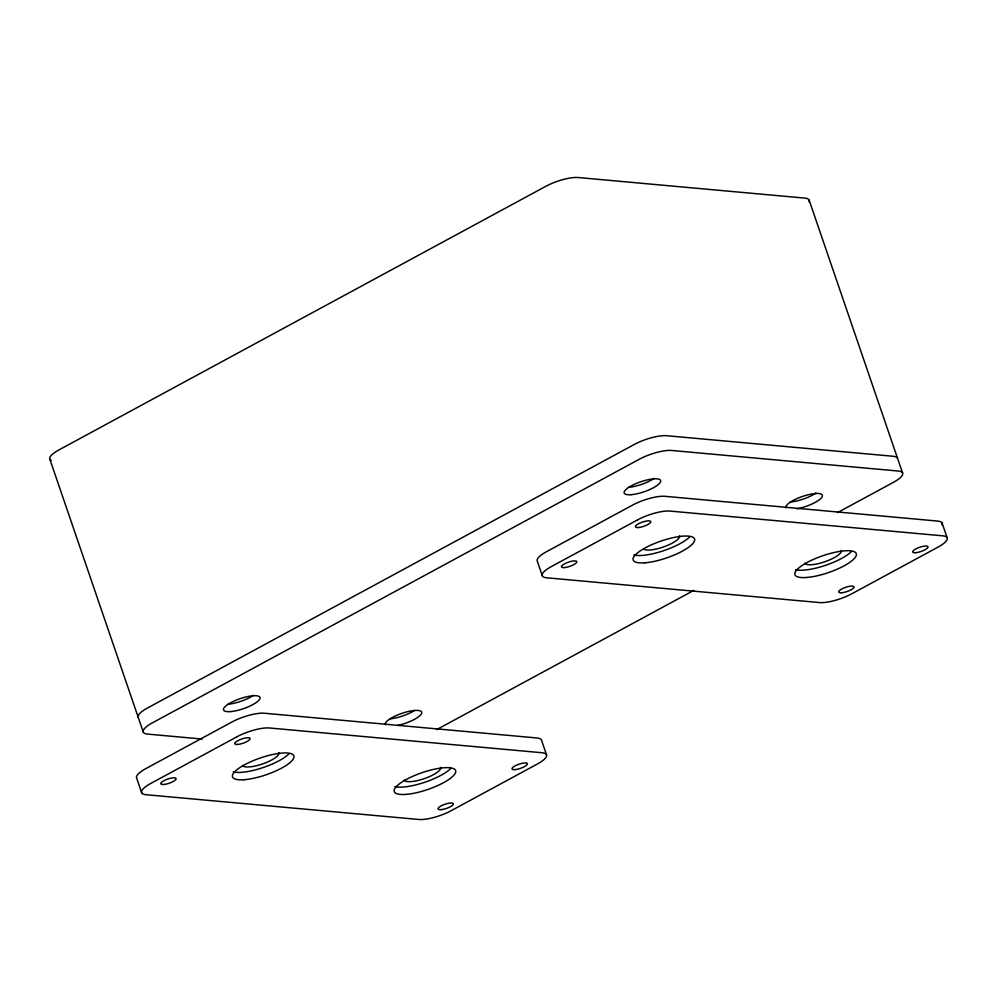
<?xml version="1.0" encoding="UTF-8"?>
<svg xmlns="http://www.w3.org/2000/svg" width="997" height="997" viewBox="0 0 997 997"><rect width="100%" height="100%" fill="white"/><g stroke="black" fill="none" stroke-linecap="round" stroke-linejoin="round"><path stroke-width="1.5" d="M436.636 729.63L693.787 590.411M837.418 512.657L893.499 482.299A24.327 6.667 -18.9 0 0 898.123 471.02L671.691 450.47A24.327 6.667 -18.9 0 0 639.339 459.218L152.379 722.85A24.327 6.667 -18.9 0 0 147.755 734.116L202.03 739.039M942.103 523.039L947.15 537.794M809.128 200.061L902.572 472.989M542.318 575.842L537.271 561.087A24.327 6.667 -18.9 0 1 546.356 551.79L632.646 505.068A24.327 6.667 -18.9 0 1 664.999 496.319L937.641 521.07A24.327 6.667 -18.9 0 1 942.028 524.896M546.493 754.704L541.446 739.948A24.327 6.667 -18.9 0 0 536.984 737.979L264.342 713.229A24.327 6.667 -18.9 0 0 231.989 721.978L145.687 768.699A24.327 6.667 -18.9 0 0 136.614 777.996L141.661 792.752M49.85 459.206L143.294 732.147M51.346 460.514A24.327 6.667 -18.9 0 1 58.935 449.909L545.882 186.277A24.327 6.667 -18.9 0 1 578.248 177.528L804.679 198.091A24.327 6.667 -18.9 0 1 809.066 201.905M897.524 458.246A24.327 6.667 -18.9 0 0 893.075 456.265L666.644 435.714A24.327 6.667 -18.9 0 0 634.279 444.463L147.332 708.094A24.327 6.667 -18.9 0 0 138.247 717.391M414.303 710.587A19.255 5.272 -18.9 0 1 389.653 718.899M385.316 724.732A19.255 5.272 -18.9 0 1 404.084 712.631A19.255 5.272 -18.9 0 1 421.457 713.752A19.255 5.272 -18.9 0 1 397.392 725.504M654.256 478.311A19.255 5.272 -18.9 0 1 628.571 487.309M253.599 695.221A19.255 5.272 -18.9 0 1 227.914 704.218M815.995 492.992A19.255 5.272 -18.9 0 1 790.309 501.99M785.972 507.822A19.255 5.272 -18.9 0 1 805.14 495.596A19.255 5.272 -18.9 0 1 821.952 497.129A19.255 5.272 -18.9 0 1 796.939 508.819M440.587 767.329A19.255 5.272 -18.9 0 1 424.61 778.52A19.255 5.272 -18.9 0 1 404.259 780.053M450.756 768.475A32.427 8.886 -18.9 0 1 423.413 782.72A32.427 8.886 -18.9 0 1 394.924 786.546M278.848 752.635A19.255 5.272 -18.9 0 1 262.872 763.827A19.255 5.272 -18.9 0 1 242.52 765.372M289.018 753.782A32.427 8.886 -18.9 0 1 261.675 768.039A32.427 8.886 -18.9 0 1 233.186 771.865M679.505 535.738A19.255 5.272 -18.9 0 1 665.871 546.057A19.255 5.272 -18.9 0 1 644.361 549.497M689.675 536.885A32.427 8.886 -18.9 0 1 662.332 551.129A32.427 8.886 -18.9 0 1 633.843 554.955M841.244 550.419A19.255 5.272 -18.9 0 1 825.267 561.61A19.255 5.272 -18.9 0 1 804.915 563.143M851.413 551.565A32.427 8.886 -18.9 0 1 824.07 565.81A32.427 8.886 -18.9 0 1 795.581 569.636M237.037 736.733L150.746 783.455A24.327 6.667 -18.9 0 0 146.11 794.721L418.752 819.472A24.327 6.667 -18.9 0 0 451.118 810.723L537.408 764.001A24.327 6.667 -18.9 0 0 542.032 752.735L269.389 727.984A24.327 6.667 -18.9 0 0 237.037 736.733M637.694 519.823L551.403 566.545A24.327 6.667 -18.9 0 0 546.767 577.811L819.422 602.562A24.327 6.667 -18.9 0 0 851.774 593.813L938.065 547.091A24.327 6.667 -18.9 0 0 942.701 535.825L670.059 511.075A24.327 6.667 -18.9 0 0 637.694 519.823M631.101 494.686A19.255 5.272 -18.9 0 0 660.513 481.875A19.255 5.272 -18.9 0 0 635.588 483.757A19.255 5.272 -18.9 0 0 631.101 494.686M230.444 711.596A19.255 5.272 -18.9 0 0 259.856 698.785A19.255 5.272 -18.9 0 0 234.931 700.667A19.255 5.272 -18.9 0 0 230.444 711.596M237.672 744.447A8.113 2.218 -18.9 0 0 250.048 739.051A8.113 2.218 -18.9 0 0 239.554 739.849A8.113 2.218 -18.9 0 0 237.672 744.447M244.178 779.716A32.427 8.886 -18.9 0 0 293.716 758.131A32.427 8.886 -18.9 0 0 251.73 761.309A32.427 8.886 -18.9 0 0 244.178 779.716M514.938 769.622A8.113 2.218 -18.9 0 0 527.313 764.225A8.113 2.218 -18.9 0 0 516.82 765.023A8.113 2.218 -18.9 0 0 514.938 769.622M440.961 809.664A8.113 2.218 -18.9 0 0 453.348 804.267A8.113 2.218 -18.9 0 0 442.855 805.065A8.113 2.218 -18.9 0 0 440.961 809.664M163.707 784.489A8.113 2.218 -18.9 0 0 176.083 779.093A8.113 2.218 -18.9 0 0 165.589 779.891A8.113 2.218 -18.9 0 0 163.707 784.489M405.916 794.397A32.427 8.886 -18.9 0 0 455.455 772.812A32.427 8.886 -18.9 0 0 413.468 775.99A32.427 8.886 -18.9 0 0 405.916 794.397M638.329 527.538A8.113 2.218 -18.9 0 0 650.717 522.141A8.113 2.218 -18.9 0 0 640.224 522.939A8.113 2.218 -18.9 0 0 638.329 527.538M564.364 567.58A8.113 2.218 -18.9 0 0 576.74 562.196A8.113 2.218 -18.9 0 0 566.246 562.981A8.113 2.218 -18.9 0 0 564.364 567.58M915.595 552.712A8.113 2.218 -18.9 0 0 927.983 547.316A8.113 2.218 -18.9 0 0 917.477 548.113A8.113 2.218 -18.9 0 0 915.595 552.712M841.63 592.754A8.113 2.218 -18.9 0 0 854.005 587.358A8.113 2.218 -18.9 0 0 843.512 588.155A8.113 2.218 -18.9 0 0 841.63 592.754M806.573 577.487A32.427 8.886 -18.9 0 0 856.111 555.902A32.427 8.886 -18.9 0 0 814.125 559.08A32.427 8.886 -18.9 0 0 806.573 577.487M644.835 562.807A32.427 8.886 -18.9 0 0 694.373 541.221A32.427 8.886 -18.9 0 0 652.387 544.399A32.427 8.886 -18.9 0 0 644.835 562.807"/></g></svg>
